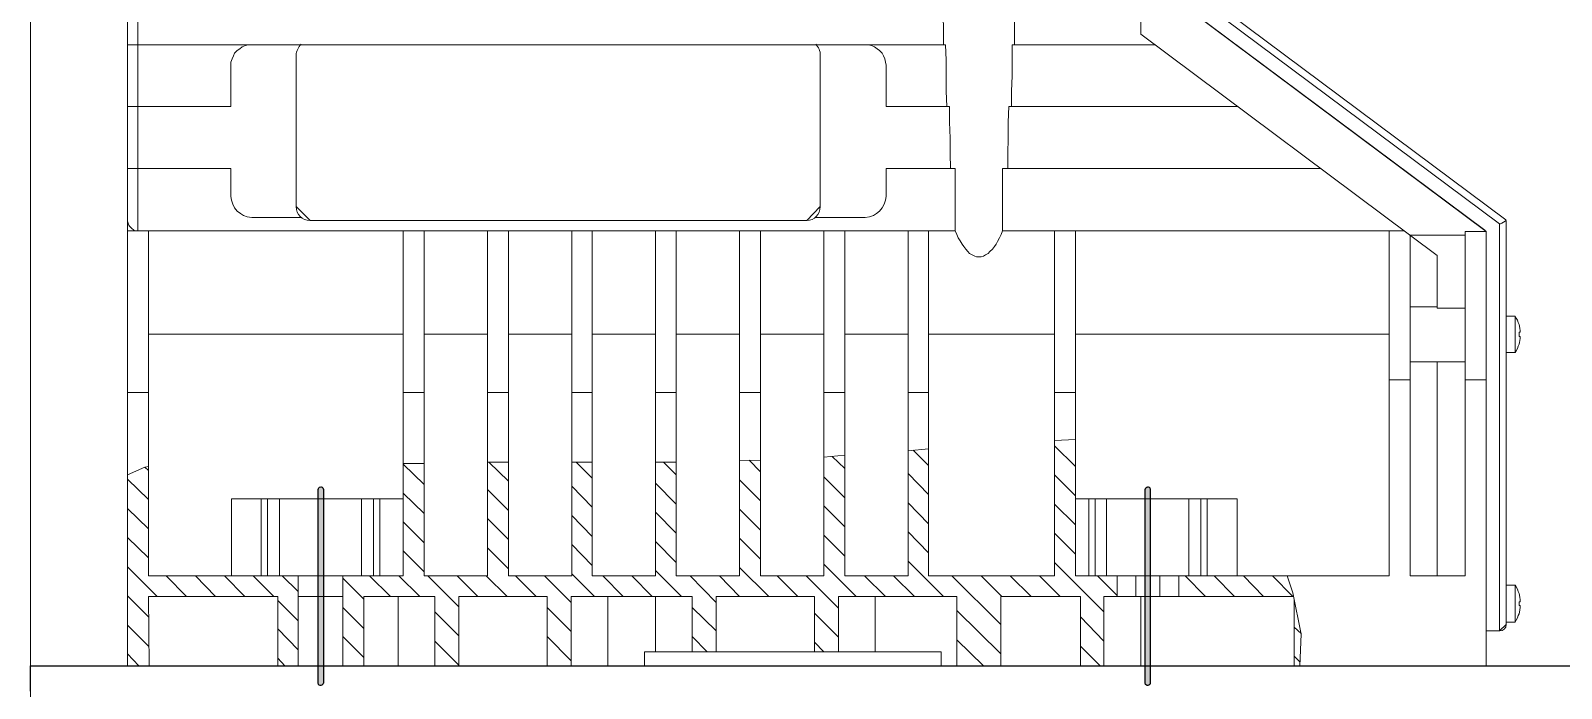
# Model space of a CAD drawing. Header units: millimetres. Extents: x 100 to 940, y 100 to 694.
# Drawn here: x 565.16 to 572.66, y 432.39 to 435.61 of the extents above; entities that cross this region are included whole.
import ezdxf

# ---------------------------------------------------------------- set-up
doc = ezdxf.new("R2010")
doc.units = ezdxf.units.MM
doc.layers.add('M-EQUIPAMENTOS', color=1, linetype='Continuous', lineweight=9)

msp = doc.modelspace()

# ---------------------------------------------------------------- hatches: boundary and pattern name
h = msp.add_hatch(color=1)
edge = h.paths.add_edge_path()
edge.add_line((566.5724, 432.4198), (566.5724, 433.3659))
edge.add_spline(control_points=[(566.5724, 433.3659), (566.5724, 433.3722), (566.5755, 433.3784), (566.5848, 433.3784), (566.5848, 433.3784), (566.591, 433.3784), (566.5972, 433.3722), (566.5972, 433.3659)], knot_values=[0, 0, 0, 0, 0.125, 0.125, 0.125, 0.125, 1, 1, 1, 1], degree=3, periodic=0)
edge.add_line((566.5972, 433.3659), (566.5972, 432.4198))
edge.add_spline(control_points=[(566.5972, 432.4198), (566.5972, 432.4136), (566.591, 432.4074), (566.5848, 432.4074), (566.5848, 432.4074), (566.5755, 432.4074), (566.5724, 432.4136), (566.5724, 432.4198)], knot_values=[0, 0, 0, 0, 0.125, 0.125, 0.125, 0.125, 1, 1, 1, 1], degree=3, periodic=0)
h = msp.add_hatch(color=1)
edge = h.paths.add_edge_path()
edge.add_line((570.6205, 432.4198), (570.6205, 433.3659))
edge.add_spline(control_points=[(570.6205, 433.3659), (570.6205, 433.3722), (570.6267, 433.3784), (570.6329, 433.3784), (570.6329, 433.3784), (570.6422, 433.3784), (570.6453, 433.3722), (570.6453, 433.3659)], knot_values=[0, 0, 0, 0, 0.125, 0.125, 0.125, 0.125, 1, 1, 1, 1], degree=3, periodic=0)
edge.add_line((570.6453, 433.3659), (570.6453, 432.4198))
edge.add_spline(control_points=[(570.6453, 432.4198), (570.6453, 432.4136), (570.6422, 432.4074), (570.6329, 432.4074), (570.6329, 432.4074), (570.6267, 432.4074), (570.6205, 432.4136), (570.6205, 432.4198)], knot_values=[0, 0, 0, 0, 0.125, 0.125, 0.125, 0.125, 1, 1, 1, 1], degree=3, periodic=0)

# ---------------------------------------------------------------- linework, layer by layer
at = {"color": 1, "linetype": 'Continuous', "lineweight": 9}
for p, q in [((566.4638, 434.7495), (566.532, 434.6812)), ((568.964, 434.6812), (569.0292, 434.7495)), ((569.0292, 434.7495), (569.0292, 434.7495)), ((566.532, 434.6812), (566.532, 434.6812)), ((572.3545, 432.6742), (572.3886, 432.7052)), ((572.3886, 432.7052), (572.3886, 432.7052))]:
    msp.add_line(p, q, dxfattribs=at)
at = {"color": 1, "linetype": 'Continuous', "lineweight": 25}
for p, q in [((566.5724, 432.4198), (566.5724, 433.3659)), ((566.5972, 433.3659), (566.5972, 432.4198)), ((570.6205, 432.4198), (570.6205, 433.3659)), ((570.6453, 433.3659), (570.6453, 432.4198))]:
    msp.add_line(p, q, dxfattribs=at)
at = {"color": 1}
for p, q in [((565.164, 432.5036), (575.164, 432.5036)), ((565.164, 432.3786), (565.164, 432.5036))]:
    msp.add_line(p, q, dxfattribs=at)
at = {"color": 1, "linetype": 'Continuous', "lineweight": 9}
for points in [[(570.5988, 435.8445), (570.5988, 435.5932), (570.5988, 435.5932)], [(565.6386, 432.5036), (565.6386, 433.4373), (565.6386, 435.7111)], [(565.6883, 434.6316), (565.6883, 435.7111), (565.6883, 435.7111)], [(569.634, 435.5405), (569.634, 435.5839), (569.634, 435.6273), (569.6309, 435.6676), (569.6309, 435.7111)], [(569.9815, 435.7111), (569.9815, 435.6676), (569.9815, 435.6273), (569.9815, 435.5839), (569.9815, 435.5405)], [(572.3545, 434.6657), (570.9214, 435.7328), (570.9214, 435.7328)], [(572.3855, 434.6843), (570.9431, 435.7607), (570.9431, 435.7607)], [(570.8407, 435.708), (572.2832, 434.6347), (572.2832, 434.6347)], [(572.2894, 434.6285), (570.8438, 435.7049), (570.8438, 435.7049)], [(570.5988, 435.5932), (572.0505, 434.5106), (572.0505, 434.5106)], [(565.6386, 435.5405), (569.6434, 435.5405), (569.6434, 435.5405)], [(566.1443, 435.4412), (566.1443, 435.4567), (566.1505, 435.4722), (566.1567, 435.4877), (566.1629, 435.5001), (566.1753, 435.5125), (566.1877, 435.5219), (566.2001, 435.5312), (566.2156, 435.5374), (566.2311, 435.5405), (566.2466, 435.5405)], [(566.4638, 434.7495), (566.4638, 435.4908), (566.4638, 435.4908)], [(569.0292, 435.4908), (569.0292, 434.7495), (569.0292, 434.7495)], [(569.2494, 435.5405), (569.2649, 435.5405), (569.2804, 435.5374), (569.2959, 435.5312), (569.3083, 435.5219), (569.3207, 435.5125), (569.3332, 435.5001), (569.3394, 435.4877), (569.3456, 435.4722), (569.3487, 435.4567), (569.3518, 435.4412)], [(569.6496, 435.2396), (569.6465, 435.314), (569.6465, 435.3885), (569.6465, 435.466), (569.6434, 435.5405)], [(569.9691, 435.5405), (569.9691, 435.466), (569.9691, 435.3885), (569.966, 435.314), (569.966, 435.2396)], [(569.9691, 435.5405), (570.667, 435.5405), (570.667, 435.5405)], [(566.1443, 435.2396), (566.1443, 435.4412), (566.1443, 435.4412)], [(569.3518, 435.2396), (569.3518, 435.4412), (569.3518, 435.4412)], [(565.6386, 435.2396), (566.1443, 435.2396), (566.1443, 435.2396)], [(569.3518, 435.2396), (569.662, 435.2396), (569.662, 435.2396)], [(569.6682, 434.9356), (569.6651, 435.01), (569.6651, 435.0845), (569.662, 435.162), (569.662, 435.2396)], [(569.9536, 435.2396), (569.9505, 435.162), (569.9505, 435.0845), (569.9474, 435.01), (569.9474, 434.9356)], [(569.9536, 435.2396), (571.0765, 435.2396), (571.0765, 435.2396)], [(565.6386, 434.9356), (566.1443, 434.9356), (566.1443, 434.9356)], [(566.1443, 434.7991), (566.1443, 434.9356), (566.1443, 434.9356)], [(569.3518, 434.9356), (569.6899, 434.9356), (569.6899, 434.9356)], [(569.3518, 434.9356), (569.3518, 434.7991), (569.3518, 434.7991)], [(569.6899, 434.6316), (569.6899, 434.9356), (569.6899, 434.9356)], [(569.9225, 434.9356), (571.4829, 434.9356), (571.4829, 434.9356)], [(569.9225, 434.6316), (569.9225, 434.9356), (569.9225, 434.9356)], [(566.4886, 434.6967), (566.2466, 434.6967), (566.2249, 434.6998), (566.2063, 434.706), (566.1908, 434.7153), (566.1753, 434.7277), (566.1629, 434.7432), (566.1536, 434.7619), (566.1474, 434.7805), (566.1443, 434.7991)], [(569.3518, 434.7991), (569.3487, 434.7805), (569.3425, 434.7619), (569.3332, 434.7432), (569.3207, 434.7277), (569.3052, 434.7153), (569.2897, 434.706), (569.2711, 434.6998), (569.2494, 434.6967)], [(565.6386, 434.6874), (565.6386, 434.6781), (565.6417, 434.6688), (565.6448, 434.6595), (565.6479, 434.6533), (565.6542, 434.6471), (565.6604, 434.6409), (565.6666, 434.6378), (565.6728, 434.6316), (565.6821, 434.6316), (565.6883, 434.6316)], [(568.964, 434.6812), (566.532, 434.6812), (566.532, 434.6812)], [(569.2494, 434.6967), (569.0074, 434.6967), (569.0074, 434.6967)], [(572.3545, 434.6657), (572.3607, 434.6657), (572.3669, 434.6688), (572.3824, 434.6781)], [(572.3545, 432.6742), (572.3545, 434.6657), (572.3545, 434.6657)], [(572.3824, 434.6781), (572.3855, 434.6812), (572.3855, 434.6812)], [(572.3855, 434.6812), (572.3886, 434.6812), (572.3886, 434.6812)], [(572.3886, 432.7052), (572.3886, 434.675), (572.3886, 434.675)], [(565.6883, 434.6316), (565.6386, 434.6316), (565.6386, 434.6316)], [(565.6883, 434.6316), (569.6899, 434.6316), (569.6899, 434.6316)], [(565.741, 434.6316), (565.741, 433.4776), (565.741, 433.4776)], [(566.988, 434.6316), (566.988, 433.4931), (566.988, 433.4931)], [(567.0904, 434.6316), (567.0904, 433.4931), (567.0904, 433.4931)], [(567.4006, 434.6316), (567.4006, 433.4993), (567.4006, 433.4993)], [(567.503, 434.6316), (567.503, 433.4993), (567.503, 433.4993)], [(567.8132, 434.6316), (567.8132, 433.4993), (567.8132, 433.4993)], [(567.9124, 434.6316), (567.9124, 433.4993), (567.9124, 433.4993)], [(568.2226, 434.6316), (568.2226, 433.4993), (568.2226, 433.4993)], [(568.325, 434.6316), (568.325, 433.4993), (568.325, 433.4993)], [(568.6352, 434.6316), (568.6352, 433.5055), (568.6352, 433.5055)], [(568.7376, 434.6316), (568.7376, 433.5086), (568.7376, 433.5086)], [(569.0478, 434.6316), (569.0478, 433.5242), (569.0478, 433.5242)], [(569.1501, 434.6316), (569.1501, 433.5335), (569.1501, 433.5335)], [(569.4603, 434.6316), (569.4603, 433.5552), (569.4603, 433.5552)], [(569.5596, 434.6316), (569.5596, 433.5645), (569.5596, 433.5645)], [(569.9225, 434.6316), (569.9163, 434.613), (569.907, 434.5975), (569.8977, 434.5788), (569.8915, 434.5664), (569.8822, 434.554), (569.8729, 434.5416), (569.8605, 434.5292), (569.8512, 434.5199), (569.8388, 434.5137), (569.8295, 434.5075), (569.8171, 434.5044), (569.8078, 434.5044), (569.7954, 434.5044), (569.786, 434.5075), (569.7736, 434.5137), (569.7612, 434.5199), (569.7519, 434.5292), (569.7426, 434.5416), (569.7333, 434.554), (569.724, 434.5664), (569.7147, 434.5819), (569.7054, 434.5975), (569.6992, 434.613), (569.6899, 434.6316)], [(569.9225, 434.6316), (571.8892, 434.6316), (571.8892, 434.6316)], [(570.1769, 434.6316), (570.1769, 433.6048), (570.1769, 433.6048)], [(570.2793, 434.6316), (570.2793, 433.611), (570.2793, 433.611)], [(571.8148, 432.9441), (571.8148, 434.6316), (571.8148, 434.6316)], [(571.9171, 432.9441), (571.9171, 434.6099), (571.9171, 434.6099)], [(572.187, 434.6099), (571.9202, 434.6099), (571.9202, 434.6099)], [(572.2894, 434.6285), (572.187, 434.6285), (572.187, 434.6285)], [(572.187, 432.9441), (572.187, 434.6285), (572.187, 434.6285)], [(572.2894, 434.6285), (572.2894, 433.9026), (572.2894, 432.5036)], [(572.0505, 434.5106), (572.0505, 434.2531), (572.0505, 434.2531)], [(571.9171, 434.2593), (572.0505, 434.2593), (572.0505, 434.2593)], [(572.0505, 434.2531), (572.187, 434.2531), (572.187, 434.2531)], [(572.4321, 434.2128), (572.3886, 434.2128), (572.3886, 434.2128)], [(572.4321, 434.036), (572.4321, 434.2128), (572.4321, 434.2128)], [(572.4507, 434.1352), (572.4569, 434.1352), (572.4569, 434.1352)], [(572.4507, 434.1321), (572.4507, 434.1352), (572.4507, 434.1352)], [(565.741, 434.1259), (566.988, 434.1259), (566.988, 434.1259)], [(567.0904, 434.1259), (567.4006, 434.1259), (567.4006, 434.1259)], [(567.503, 434.1259), (567.8132, 434.1259), (567.8132, 434.1259)], [(567.9124, 434.1259), (568.2226, 434.1259), (568.2226, 434.1259)], [(568.325, 434.1259), (568.6352, 434.1259), (568.6352, 434.1259)], [(568.7376, 434.1259), (569.0478, 434.1259), (569.0478, 434.1259)], [(569.1501, 434.1259), (569.4603, 434.1259), (569.4603, 434.1259)], [(569.5596, 434.1259), (570.1769, 434.1259), (570.1769, 434.1259)], [(570.2793, 434.1259), (571.8148, 434.1259), (571.8148, 434.1259)], [(572.4507, 434.129), (572.4507, 434.1321), (572.4507, 434.1321)], [(572.4507, 434.1259), (572.4507, 434.129), (572.4507, 434.129)], [(572.4507, 434.1228), (572.4507, 434.1259), (572.4507, 434.1259)], [(572.4507, 434.1135), (572.4507, 434.1166), (572.4507, 434.1197), (572.4507, 434.1228), (572.4507, 434.1228)], [(572.4507, 434.1135), (572.4569, 434.1135), (572.4569, 434.1135)], [(571.9171, 433.9895), (572.187, 433.9895), (572.187, 433.9895)], [(572.0505, 432.9441), (572.0505, 433.9895), (572.0505, 433.9895)], [(572.4321, 434.036), (572.3886, 434.036), (572.3886, 434.036)], [(565.741, 433.8406), (565.6386, 433.8406), (565.6386, 433.8406)], [(567.0904, 433.8406), (566.988, 433.8406), (566.988, 433.8406)], [(567.503, 433.8406), (567.4006, 433.8406), (567.4006, 433.8406)], [(567.9124, 433.8406), (567.8132, 433.8406), (567.8132, 433.8406)], [(568.325, 433.8406), (568.2226, 433.8406), (568.2226, 433.8406)], [(568.7376, 433.8406), (568.6352, 433.8406), (568.6352, 433.8406)], [(569.1501, 433.8406), (569.0478, 433.8406), (569.0478, 433.8406)], [(569.5596, 433.8406), (569.4603, 433.8406), (569.4603, 433.8406)], [(570.2793, 433.8406), (570.1769, 433.8406), (570.1769, 433.8406)], [(571.9171, 433.9026), (571.8148, 433.9026), (571.8148, 433.9026)], [(572.2894, 433.9026), (572.187, 433.9026), (572.187, 433.9026)], [(570.2793, 433.611), (570.1769, 433.6048), (570.1769, 433.6048)], [(570.2793, 432.9441), (570.2793, 433.611), (570.2793, 433.611)], [(569.5596, 433.5645), (569.4603, 433.5552), (569.4603, 433.5552)], [(569.4603, 432.9441), (569.4603, 433.5552), (569.4603, 433.5552)], [(569.5596, 433.4838), (569.4851, 433.5583), (569.4851, 433.5583)], [(569.5596, 432.9441), (569.5596, 433.5645), (569.5596, 433.5645)], [(570.1769, 432.9441), (570.1769, 433.6048), (570.1769, 433.6048)], [(570.2793, 433.4776), (570.1769, 433.58), (570.1769, 433.58)], [(565.7224, 433.4745), (565.6386, 433.4373), (565.6386, 433.4373)], [(565.741, 433.4776), (565.7224, 433.4745), (565.7224, 433.4745)], [(565.741, 433.459), (565.7224, 433.4745), (565.7224, 433.4745)], [(565.741, 432.9441), (565.741, 433.4776), (565.741, 433.4776)], [(567.0904, 433.4931), (566.988, 433.4931), (566.988, 433.4931)], [(566.988, 432.9441), (566.988, 433.4931), (566.988, 433.4931)], [(567.0904, 433.3908), (566.988, 433.49), (566.988, 433.49)], [(567.0904, 432.9441), (567.0904, 433.4931), (567.0904, 433.4931)], [(567.4719, 433.4993), (567.4006, 433.4993), (567.4006, 433.4993)], [(567.4006, 432.9441), (567.4006, 433.4993), (567.4006, 433.4993)], [(567.503, 433.4063), (567.4068, 433.4993), (567.4068, 433.4993)], [(567.503, 433.4993), (567.4719, 433.4993), (567.4719, 433.4993)], [(567.503, 432.9441), (567.503, 433.4993), (567.503, 433.4993)], [(567.9124, 433.4993), (567.8132, 433.4993), (567.8132, 433.4993)], [(567.8132, 432.9441), (567.8132, 433.4993), (567.8132, 433.4993)], [(567.9124, 433.4218), (567.8349, 433.4993), (567.8349, 433.4993)], [(567.9124, 432.9441), (567.9124, 433.4993), (567.9124, 433.4993)], [(568.325, 433.4993), (568.2226, 433.4993), (568.2226, 433.4993)], [(568.2226, 432.9441), (568.2226, 433.4993), (568.2226, 433.4993)], [(568.325, 433.4373), (568.263, 433.4993), (568.263, 433.4993)], [(568.325, 432.9441), (568.325, 433.4993), (568.325, 433.4993)], [(568.7376, 433.5086), (568.6352, 433.5055), (568.6352, 433.5055)], [(568.6352, 432.9441), (568.6352, 433.5055), (568.6352, 433.5055)], [(568.7376, 433.4528), (568.6817, 433.5086), (568.6817, 433.5086)], [(568.7376, 432.9441), (568.7376, 433.5086), (568.7376, 433.5086)], [(569.1501, 433.5335), (569.0478, 433.5242), (569.0478, 433.5242)], [(569.0478, 432.9441), (569.0478, 433.5242), (569.0478, 433.5242)], [(569.1501, 433.4683), (569.0881, 433.5273), (569.0881, 433.5273)], [(569.1501, 432.9441), (569.1501, 433.5335), (569.1501, 433.5335)], [(565.741, 433.3163), (565.6386, 433.4156), (565.6386, 433.4156)], [(568.325, 433.2946), (568.2226, 433.397), (568.2226, 433.397)], [(568.7376, 433.3101), (568.6352, 433.4125), (568.6352, 433.4125)], [(569.1501, 433.3256), (569.0478, 433.428), (569.0478, 433.428)], [(569.5596, 433.3411), (569.4603, 433.4435), (569.4603, 433.4435)], [(570.2793, 433.3349), (570.1769, 433.4373), (570.1769, 433.4373)], [(566.1474, 433.3194), (566.988, 433.3194), (566.988, 433.3194)], [(566.1474, 432.9441), (566.1474, 433.3194), (566.1474, 433.3194)], [(566.2932, 432.9441), (566.2932, 433.3194), (566.2932, 433.3194)], [(566.3242, 432.9441), (566.3242, 433.3194), (566.3242, 433.3194)], [(566.3831, 432.9441), (566.3831, 433.3194), (566.3831, 433.3194)], [(566.7833, 432.9441), (566.7833, 433.3194), (566.7833, 433.3194)], [(566.8422, 432.9441), (566.8422, 433.3194), (566.8422, 433.3194)], [(566.8732, 433.3194), (566.8732, 432.9441), (566.8732, 432.9441)], [(567.0904, 433.2481), (566.988, 433.3473), (566.988, 433.3473)], [(567.503, 433.2636), (567.4006, 433.3659), (567.4006, 433.3659)], [(567.9124, 433.2791), (567.8132, 433.3815), (567.8132, 433.3815)], [(570.2793, 433.3194), (571.0703, 433.3194), (571.0703, 433.3194)], [(570.3444, 432.9441), (570.3444, 433.3194), (570.3444, 433.3194)], [(570.3754, 432.9441), (570.3754, 433.3194), (570.3754, 433.3194)], [(570.4313, 432.9441), (570.4313, 433.3194), (570.4313, 433.3194)], [(570.8345, 432.9441), (570.8345, 433.3194), (570.8345, 433.3194)], [(570.8935, 432.9441), (570.8935, 433.3194), (570.8935, 433.3194)], [(570.9245, 433.3194), (570.9245, 432.9441), (570.9245, 432.9441)], [(571.0703, 433.3194), (571.0703, 432.9441), (571.0703, 432.9441)], [(565.741, 433.1736), (565.6386, 433.2729), (565.6386, 433.2729)], [(567.9124, 433.1364), (567.8132, 433.2388), (567.8132, 433.2388)], [(568.325, 433.1519), (568.2226, 433.2543), (568.2226, 433.2543)], [(568.7376, 433.1674), (568.6352, 433.2698), (568.6352, 433.2698)], [(569.1501, 433.1829), (569.0478, 433.2853), (569.0478, 433.2853)], [(569.5596, 433.1984), (569.4603, 433.3008), (569.4603, 433.3008)], [(570.2793, 433.1922), (570.1769, 433.2946), (570.1769, 433.2946)], [(567.0904, 433.1054), (566.988, 433.2077), (566.988, 433.2077)], [(567.503, 433.1209), (567.4006, 433.2233), (567.4006, 433.2233)], [(565.741, 433.0309), (565.6386, 433.1302), (565.6386, 433.1302)], [(567.9124, 432.9937), (567.8132, 433.0961), (567.8132, 433.0961)], [(568.325, 433.0092), (568.2226, 433.1116), (568.2226, 433.1116)], [(568.7376, 433.0247), (568.6352, 433.1271), (568.6352, 433.1271)], [(569.1501, 433.0402), (569.0478, 433.1426), (569.0478, 433.1426)], [(569.5596, 433.0557), (569.4603, 433.1581), (569.4603, 433.1581)], [(570.2793, 433.0495), (570.1769, 433.1519), (570.1769, 433.1519)], [(567.0904, 432.9627), (566.988, 433.0651), (566.988, 433.0651)], [(567.503, 432.9782), (567.4006, 433.0806), (567.4006, 433.0806)], [(569.634, 432.8417), (569.4603, 433.0154), (569.4603, 433.0154)], [(565.7844, 432.8417), (565.6386, 432.9875), (565.6386, 432.9875)], [(565.741, 432.9441), (566.988, 432.9441), (566.988, 432.9441)], [(565.9271, 432.8417), (565.8279, 432.9441), (565.8279, 432.9441)], [(566.0698, 432.8417), (565.9706, 432.9441), (565.9706, 432.9441)], [(566.2125, 432.8417), (566.1133, 432.9441), (566.1133, 432.9441)], [(566.3552, 432.8417), (566.2528, 432.9441), (566.2528, 432.9441)], [(566.4731, 432.8665), (566.3955, 432.9441), (566.3955, 432.9441)], [(566.4731, 432.9441), (566.4731, 432.5036), (566.4731, 432.5036)], [(566.6933, 432.9441), (566.6933, 432.5036), (566.6933, 432.5036)], [(566.926, 432.8417), (566.8236, 432.9441), (566.8236, 432.9441)], [(567.0687, 432.8417), (566.9663, 432.9441), (566.9663, 432.9441)], [(567.0904, 432.9441), (567.4006, 432.9441), (567.4006, 432.9441)], [(567.261, 432.7921), (567.109, 432.9441), (567.109, 432.9441)], [(567.3541, 432.8417), (567.2517, 432.9441), (567.2517, 432.9441)], [(567.4968, 432.8417), (567.3944, 432.9441), (567.3944, 432.9441)], [(567.503, 432.9441), (567.8132, 432.9441), (567.8132, 432.9441)], [(567.6394, 432.8417), (567.5371, 432.9441), (567.5371, 432.9441)], [(567.8101, 432.8138), (567.6798, 432.9441), (567.6798, 432.9441)], [(567.9248, 432.8417), (567.8132, 432.9534), (567.8132, 432.9534)], [(567.9124, 432.9441), (568.2226, 432.9441), (568.2226, 432.9441)], [(568.0644, 432.8417), (567.9652, 432.9441), (567.9652, 432.9441)], [(568.2071, 432.8417), (568.1079, 432.9441), (568.1079, 432.9441)], [(568.3498, 432.8417), (568.2226, 432.9689), (568.2226, 432.9689)], [(568.325, 432.9441), (568.6352, 432.9441), (568.6352, 432.9441)], [(568.5204, 432.8138), (568.3932, 432.9441), (568.3932, 432.9441)], [(568.6352, 432.8417), (568.5359, 432.9441), (568.5359, 432.9441)], [(568.7779, 432.8417), (568.6352, 432.9844), (568.6352, 432.9844)], [(568.7376, 432.9441), (569.0478, 432.9441), (569.0478, 432.9441)], [(568.9206, 432.8417), (568.8182, 432.9441), (568.8182, 432.9441)], [(569.1191, 432.7859), (568.9609, 432.9441), (568.9609, 432.9441)], [(569.206, 432.8417), (569.0478, 432.9999), (569.0478, 432.9999)], [(569.1501, 432.9441), (569.4603, 432.9441), (569.4603, 432.9441)], [(569.3487, 432.8417), (569.2463, 432.9441), (569.2463, 432.9441)], [(569.4914, 432.8417), (569.389, 432.9441), (569.389, 432.9441)], [(569.5596, 432.9441), (570.1769, 432.9441), (570.1769, 432.9441)], [(569.9132, 432.7052), (569.6744, 432.9441), (569.6744, 432.9441)], [(569.9194, 432.8417), (569.8171, 432.9441), (569.8171, 432.9441)], [(570.0621, 432.8417), (569.9598, 432.9441), (569.9598, 432.9441)], [(570.2048, 432.8417), (570.1025, 432.9441), (570.1025, 432.9441)], [(570.4189, 432.7673), (570.1769, 433.0092), (570.1769, 433.0092)], [(570.2793, 432.9441), (570.574, 432.9441), (570.6918, 432.9441), (571.3153, 432.9441), (571.8148, 432.9441)], [(570.484, 432.8479), (570.3878, 432.9441), (570.3878, 432.9441)], [(570.484, 432.9441), (570.484, 432.8417), (570.484, 432.8417)], [(570.574, 432.8417), (570.574, 432.9441), (570.574, 432.9441)], [(570.6918, 432.8417), (570.6918, 432.9441), (570.6918, 432.9441)], [(570.7849, 432.9441), (570.7849, 432.8417), (570.7849, 432.8417)], [(570.9152, 432.8417), (570.8159, 432.9441), (570.8159, 432.9441)], [(571.0579, 432.8417), (570.9586, 432.9441), (570.9586, 432.9441)], [(571.2006, 432.8417), (571.1013, 432.9441), (571.1013, 432.9441)], [(571.3433, 432.8417), (571.244, 432.9441), (571.244, 432.9441)], [(571.3433, 432.8603), (571.3153, 432.9441), (571.3153, 432.9441)], [(571.9171, 432.9441), (572.187, 432.9441), (572.187, 432.9441)], [(566.7957, 432.8293), (566.6933, 432.9317), (566.6933, 432.9317)], [(572.4321, 432.8975), (572.3886, 432.8975), (572.3886, 432.8975)], [(572.4321, 432.7176), (572.4321, 432.8975), (572.4321, 432.8975)], [(565.741, 432.7424), (565.6386, 432.8448), (565.6386, 432.8448)], [(565.741, 432.8417), (566.3738, 432.8417), (566.3738, 432.8417)], [(565.7441, 432.5036), (565.741, 432.8417), (565.741, 432.8417)], [(566.3738, 432.8417), (566.3738, 432.5036), (566.3738, 432.5036)], [(566.4731, 432.7238), (566.3738, 432.8231), (566.3738, 432.8231)], [(566.4731, 432.8417), (566.6933, 432.8417), (566.6933, 432.8417)], [(566.7957, 432.6866), (566.6933, 432.789), (566.6933, 432.789)], [(566.7957, 432.8417), (567.1431, 432.8417), (567.1431, 432.8417)], [(566.7957, 432.8417), (566.7957, 432.5036), (566.7957, 432.5036)], [(566.9632, 432.8417), (566.9632, 432.5036), (566.9632, 432.5036)], [(567.1431, 432.8417), (567.1431, 432.5036), (567.1431, 432.5036)], [(567.261, 432.8417), (567.6922, 432.8417), (567.6922, 432.8417)], [(567.261, 432.8417), (567.261, 432.5036), (567.261, 432.5036)], [(567.6922, 432.8417), (567.6922, 432.5036), (567.6922, 432.5036)], [(567.8101, 432.6711), (567.6922, 432.789), (567.6922, 432.789)], [(567.8101, 432.8417), (568.4025, 432.8417), (568.4025, 432.8417)], [(567.8101, 432.8417), (567.8101, 432.5036), (567.8101, 432.5036)], [(567.99, 432.8417), (567.99, 432.5036), (567.99, 432.5036)], [(568.2226, 432.8417), (568.2226, 432.5718), (568.2226, 432.5718)], [(568.4025, 432.8417), (568.4025, 432.5718), (568.4025, 432.5718)], [(568.5204, 432.6742), (568.4025, 432.789), (568.4025, 432.789)], [(568.5204, 432.8417), (569.0012, 432.8417), (569.0012, 432.8417)], [(568.5204, 432.8417), (568.5204, 432.5718), (568.5204, 432.5718)], [(569.0012, 432.8417), (569.0012, 432.5718), (569.0012, 432.5718)], [(569.1191, 432.8417), (569.6992, 432.8417), (569.6992, 432.8417)], [(569.1191, 432.8417), (569.1191, 432.5718), (569.1191, 432.5718)], [(569.299, 432.8417), (569.299, 432.5718), (569.299, 432.5718)], [(569.6992, 432.8417), (569.6992, 432.5036), (569.6992, 432.5036)], [(569.9132, 432.8417), (570.3041, 432.8417), (570.3041, 432.8417)], [(569.9132, 432.8417), (569.9132, 432.5036), (569.9132, 432.5036)], [(570.3041, 432.8417), (570.3041, 432.5036), (570.3041, 432.5036)], [(570.4189, 432.8417), (570.574, 432.8417), (570.6918, 432.8417), (571.3464, 432.8417)], [(570.4189, 432.8417), (570.4189, 432.5036), (570.4189, 432.5036)], [(570.5988, 432.8417), (570.5988, 432.5036), (570.5988, 432.5036)], [(571.3836, 432.6587), (571.3433, 432.8603), (571.3433, 432.8603)], [(571.3495, 432.8231), (571.3495, 432.5036), (571.3495, 432.5036)], [(572.4507, 432.8169), (572.4569, 432.8169), (572.4569, 432.8169)], [(572.4507, 432.8138), (572.4507, 432.8169), (572.4507, 432.8169)], [(572.4507, 432.8107), (572.4507, 432.8138), (572.4507, 432.8138)], [(572.4507, 432.8076), (572.4507, 432.8107), (572.4507, 432.8107)], [(572.4507, 432.7983), (572.4507, 432.8014), (572.4507, 432.8014), (572.4507, 432.8045), (572.4507, 432.8076)], [(572.4507, 432.7983), (572.4569, 432.7983), (572.4569, 432.7983)], [(567.261, 432.6494), (567.1431, 432.7673), (567.1431, 432.7673)], [(569.1191, 432.6432), (569.0012, 432.7611), (569.0012, 432.7611)], [(569.9132, 432.5625), (569.6992, 432.7735), (569.6992, 432.7735)], [(570.4189, 432.6246), (570.3041, 432.7424), (570.3041, 432.7424)], [(572.4321, 432.7176), (572.3886, 432.7176), (572.3886, 432.7176)], [(565.741, 432.5997), (565.6386, 432.7021), (565.6386, 432.7021)], [(566.4731, 432.5811), (566.3738, 432.6835), (566.3738, 432.6835)], [(566.7957, 432.5439), (566.6933, 432.6463), (566.6933, 432.6463)], [(567.8101, 432.5284), (567.6922, 432.6463), (567.6922, 432.6463)], [(568.477, 432.5718), (568.4025, 432.6463), (568.4025, 432.6463)], [(571.3836, 432.6618), (571.3495, 432.6928), (571.3495, 432.6928)], [(571.3774, 432.5036), (571.3836, 432.6587), (571.3836, 432.6587)], [(572.2894, 432.6742), (572.3545, 432.6742), (572.3545, 432.6742)], [(565.6945, 432.5036), (565.6386, 432.5625), (565.6386, 432.5625)], [(567.261, 432.5067), (567.1431, 432.6246), (567.1431, 432.6246)], [(568.2226, 432.5718), (568.1699, 432.5718), (568.1699, 432.5718)], [(568.1699, 432.5036), (568.1699, 432.5718), (568.1699, 432.5718)], [(568.2226, 432.5718), (568.5204, 432.5718), (569.0012, 432.5718), (569.299, 432.5718), (569.6216, 432.5718)], [(569.0478, 432.5718), (569.0012, 432.6184), (569.0012, 432.6184)], [(569.6216, 432.5036), (569.6216, 432.5718), (569.6216, 432.5718)], [(569.8295, 432.5036), (569.6992, 432.6308), (569.6992, 432.6308)], [(570.4002, 432.5036), (570.3041, 432.5997), (570.3041, 432.5997)], [(565.6386, 432.5036), (565.7441, 432.5036), (565.7441, 432.5036)], [(566.3738, 432.5036), (565.7441, 432.5036), (565.7441, 432.5036)], [(566.4079, 432.5036), (566.3738, 432.5408), (566.3738, 432.5408)], [(566.3738, 432.5036), (566.4731, 432.5036), (566.4731, 432.5036)], [(566.6933, 432.5036), (566.4731, 432.5036), (566.4731, 432.5036)], [(566.6933, 432.5036), (566.7957, 432.5036), (566.7957, 432.5036)], [(566.9632, 432.5036), (566.7957, 432.5036), (566.7957, 432.5036)], [(566.9632, 432.5036), (567.261, 432.5036), (567.261, 432.5036)], [(567.6922, 432.5036), (567.261, 432.5036), (567.261, 432.5036)], [(567.6922, 432.5036), (567.99, 432.5036), (567.99, 432.5036)], [(568.1699, 432.5036), (567.99, 432.5036), (567.99, 432.5036)], [(569.6992, 432.5036), (569.6216, 432.5036), (569.6216, 432.5036)], [(569.6992, 432.5036), (569.9132, 432.5036), (569.9132, 432.5036)], [(570.3041, 432.5036), (569.9132, 432.5036), (569.9132, 432.5036)], [(570.3041, 432.5036), (570.5988, 432.5036), (570.5988, 432.5036)], [(571.3495, 432.5036), (570.5988, 432.5036), (570.5988, 432.5036)], [(571.3774, 432.5222), (571.3495, 432.5501), (571.3495, 432.5501)], [(571.3495, 432.5036), (571.3774, 432.5036), (571.3774, 432.5036)], [(572.2894, 432.5036), (571.3774, 432.5036), (571.3774, 432.5036)]]:
    msp.add_lwpolyline(points, dxfattribs=at)
for points in [[(572.4507, 434.1725), (572.4507, 434.1725)], [(572.4507, 434.0763), (572.4507, 434.0763)], [(572.4507, 432.8572), (572.4507, 432.8572)], [(572.4507, 432.8169), (572.4507, 432.8169)], [(572.4507, 432.758), (572.4507, 432.758)]]:
    msp.add_lwpolyline(points, close=True, dxfattribs=at)
for points in [[(566.4886, 435.5436), (566.4762, 435.5312), (566.4638, 435.5094), (566.4638, 435.4908)], [(569.0292, 435.4908), (569.0323, 435.5094), (569.0198, 435.5312), (569.0074, 435.5436)], [(566.4638, 434.7495), (566.4638, 434.7122), (566.4948, 434.6812), (566.532, 434.6812)], [(568.964, 434.6812), (569.0012, 434.6812), (569.0292, 434.7122), (569.0292, 434.7495)], [(572.3886, 434.675), (572.3886, 434.6781), (572.3886, 434.6843), (572.3855, 434.6843)], [(572.2894, 434.6254), (572.2894, 434.6285), (572.2863, 434.6316), (572.2832, 434.6347)], [(572.4507, 434.1725), (572.4476, 434.1849), (572.4383, 434.2035), (572.4321, 434.2128)], [(572.4569, 434.1352), (572.4569, 434.1446), (572.4538, 434.1632), (572.4507, 434.1725)], [(572.4321, 434.036), (572.4383, 434.0453), (572.4476, 434.0639), (572.4507, 434.0763)], [(572.4507, 434.0763), (572.4538, 434.0856), (572.4569, 434.1042), (572.4569, 434.1135)], [(572.4507, 432.8572), (572.4476, 432.8696), (572.4383, 432.8882), (572.4321, 432.8975)], [(572.4569, 432.8169), (572.4569, 432.8293), (572.4538, 432.8479), (572.4507, 432.8572)], [(572.4507, 432.758), (572.4538, 432.7673), (572.4569, 432.7859), (572.4569, 432.7983)], [(572.4321, 432.7176), (572.4383, 432.7269), (572.4476, 432.7486), (572.4507, 432.758)], [(572.3545, 432.6742), (572.3731, 432.6742), (572.3886, 432.6866), (572.3886, 432.7052)]]:
    msp.add_open_spline(points, degree=3, dxfattribs=at)
at = {"color": 1, "linetype": 'Continuous', "lineweight": 25}
for points in [[(566.5724, 433.3659), (566.5724, 433.3722), (566.5755, 433.3784), (566.5848, 433.3784), (566.5848, 433.3784), (566.591, 433.3784), (566.5972, 433.3722), (566.5972, 433.3659)], [(570.6205, 433.3659), (570.6205, 433.3722), (570.6267, 433.3784), (570.6329, 433.3784), (570.6329, 433.3784), (570.6422, 433.3784), (570.6453, 433.3722), (570.6453, 433.3659)], [(566.5972, 432.4198), (566.5972, 432.4136), (566.591, 432.4074), (566.5848, 432.4074), (566.5848, 432.4074), (566.5755, 432.4074), (566.5724, 432.4136), (566.5724, 432.4198)], [(570.6453, 432.4198), (570.6453, 432.4136), (570.6422, 432.4074), (570.6329, 432.4074), (570.6329, 432.4074), (570.6267, 432.4074), (570.6205, 432.4136), (570.6205, 432.4198)]]:
    msp.add_open_spline(points, degree=3, knots=[0, 0, 0, 0, 0.125, 0.125, 0.125, 0.5625, 1, 1, 1, 1], dxfattribs=at)
at = {"layer": 'M-EQUIPAMENTOS'}
msp.add_line((565.164, 466.2536), (565.164, 391.2536), dxfattribs=at)

doc.saveas('drawing.dxf')
